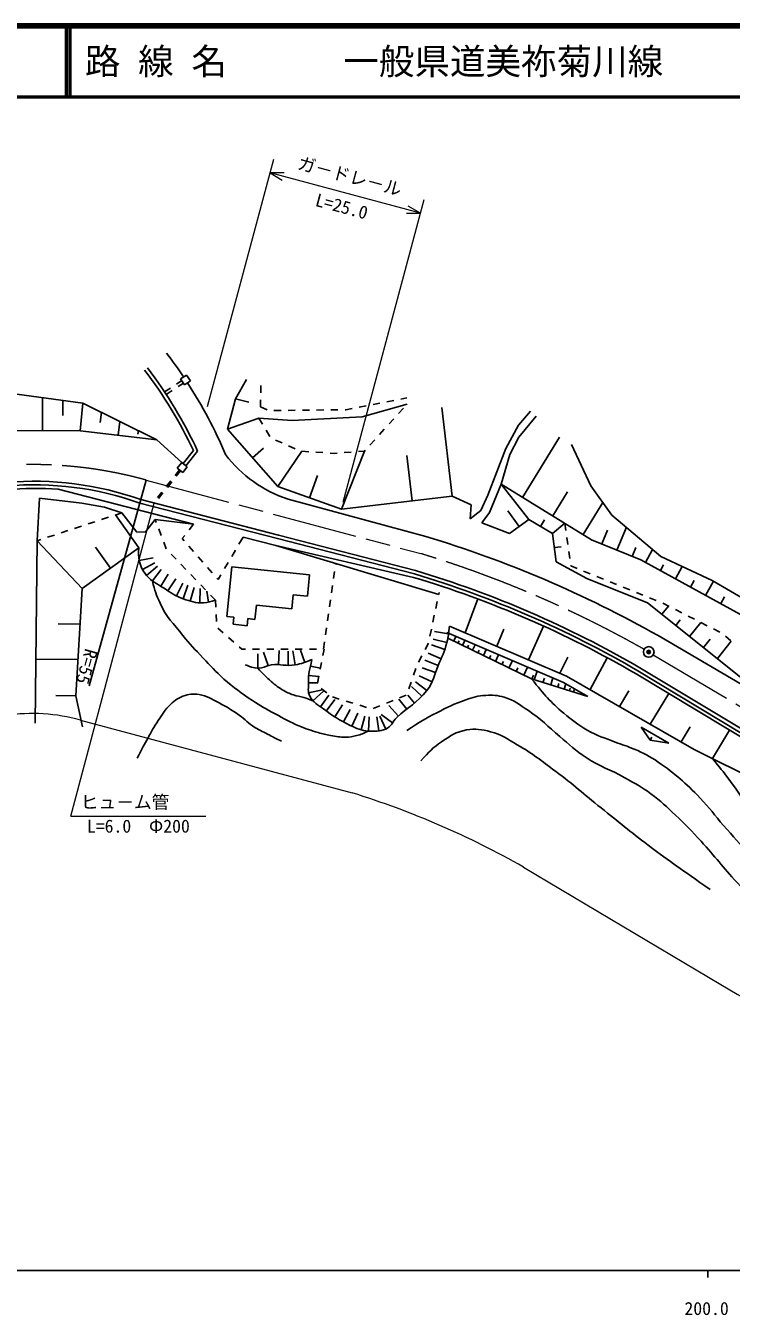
# Model space of a CAD drawing. Units: millimetres, scale not verified. Extents: x 40000 to 680000, y 20000 to 380000.
# Drawn here: x 172067 to 271308, y 198715 to 380000 of the extents above; entities that cross this region are included whole.
import ezdxf
from ezdxf.enums import TextEntityAlignment as Align

# ---------------------------------------------------------------- set-up
doc = ezdxf.new("R2010")
doc.units = ezdxf.units.MM
doc.header["$LTSCALE"] = 1000
doc.header["$PDMODE"] = 32
doc.header["$PDSIZE"] = 500
doc.linetypes.add('CHAIN', pattern=[18.5, 12, -1.5, 3.5, -1.5])
for name, color, linetype, lineweight in [('M-BGD', 7, 'Continuous', 25), ('M-BMK', 2, 'CHAIN', 13), ('M-BMK-SRVR', 3, 'Continuous', 25), ('M-STR-HTXT', 7, 'Continuous', 13), ('M-TTL', 2, 'Continuous', 140), ('M-TTL-BAND', 7, 'Continuous', 25), ('M-TTL-LINE', 7, 'Continuous', 50)]:
    doc.layers.add(name, color=color, linetype=linetype, lineweight=lineweight)
doc.layers.add('M-TTL-TXT', color=7, linetype='Continuous')
doc.styles.add('@ＭＳ ゴシック', font='')
doc.styles.add('ＭＳ ゴシック', font='')
doc.styles.get('@ＭＳ ゴシック').set_extended_font_data('@MS Gothic')
doc.styles.get('ＭＳ ゴシック').set_extended_font_data('MS Gothic')

msp = doc.modelspace()

# ---------------------------------------------------------------- linework, layer by layer
at = {"layer": 'M-BGD'}
for p, q in [((193264, 329614), (194013, 330107)), ((194687, 330902), (193848, 330358)), ((193848, 330358), (194399, 329523)), ((195238, 330067), (194399, 329523)), ((194687, 330902), (195238, 330067)), ((201549, 327560), (203095, 330279)), ((180107, 326953), (168724, 328487)), ((191595, 328513), (192429, 329063)), ((191815, 328179), (192650, 328729)), ((193485, 329280), (194233, 329773)), ((205122, 328408), (205139, 329408)), ((174407, 323070), (174415, 327720)), ((177257, 325201), (177261, 327336)), ((180107, 326953), (179703, 323061)), ((190503, 321785), (180107, 326953)), ((200429, 323294), (201549, 327560)), ((201549, 327560), (203429, 327066)), ((205087, 326408), (205104, 327408)), ((205087, 326408), (206011, 326024)), ((218951, 326383), (219933, 326573)), ((219409, 325000), (225700, 326813)), ((220915, 326763), (221897, 326953)), ((222879, 327143), (223860, 327333)), ((224842, 327523), (225667, 327682)), ((232045, 313858), (230594, 326321)), ((182534, 324204), (182706, 325661)), ((200429, 323294), (204854, 324840)), ((204854, 324840), (209546, 324521)), ((204854, 324840), (205369, 323983)), ((206986, 325911), (207986, 325922)), ((208986, 325933), (209986, 325944)), ((209546, 324521), (219409, 325000)), ((210986, 325956), (211986, 325967)), ((212986, 325978), (213986, 325989)), ((214986, 326001), (215986, 326012)), ((216986, 326023), (217095, 326024)), ((217095, 326024), (217969, 326193)), ((223169, 324023), (223841, 324763)), ((224513, 325504), (225184, 326245)), ((243081, 325800), (241375, 323827)), ((241428, 322175), (243881, 325107)), ((168881, 323080), (179703, 323061)), ((179703, 323061), (190503, 321785)), ((185075, 322426), (185305, 324369)), ((187847, 322591), (187904, 323077)), ((207520, 315244), (200429, 323294)), ((205884, 323126), (206399, 322269)), ((221825, 322542), (222497, 323282)), ((241375, 323827), (239616, 320575)), ((194008, 318604), (190503, 321785)), ((207214, 321751), (208128, 321347)), ((209043, 320943), (209958, 320539)), ((220481, 321060), (221153, 321801)), ((240149, 319722), (241428, 322175)), ((241957, 313695), (247143, 322154)), ((251559, 315303), (248825, 321123)), ((195654, 320271), (194204, 318448)), ((196237, 320202), (194595, 318137)), ((203975, 319269), (205502, 320615)), ((207520, 315244), (210881, 320171)), ((210881, 320171), (211880, 320109)), ((212878, 320047), (213876, 319985)), ((214874, 319923), (215543, 319881)), ((215543, 319881), (215871, 319907)), ((219704, 320205), (216477, 312045)), ((216868, 319984), (217865, 320062)), ((218862, 320139), (219704, 320205)), ((219704, 320205), (219809, 320320)), ((226410, 313201), (225667, 319580)), ((239616, 320575), (237056, 314018)), ((238937, 315546), (240149, 319722)), ((193699, 317572), (193076, 316789)), ((193855, 317448), (193233, 316665)), ((194008, 318604), (193386, 317821)), ((194168, 317199), (193386, 317821)), ((194791, 317981), (194008, 318604)), ((194791, 317981), (194168, 317199)), ((188991, 316133), (180986, 287221)), ((192454, 316007), (191831, 315224)), ((192610, 315882), (191988, 315100)), ((211998, 313644), (213109, 316753)), ((237281, 311579), (238937, 315546)), ((238937, 315546), (251666, 307743)), ((242817, 310576), (238937, 315546)), ((176631, 314832), (195683, 309914)), ((191209, 314441), (190587, 313659)), ((191366, 314317), (190743, 313534)), ((216477, 312045), (207520, 315244)), ((232045, 313858), (216477, 312045)), ((234711, 312631), (232045, 313858)), ((237056, 314018), (236097, 311832)), ((246220, 311081), (248293, 314463)), ((254528, 311201), (251559, 315303)), ((174003, 313575), (173648, 307601)), ((179938, 312875), (174003, 313575)), ((183125, 312331), (179938, 312875)), ((185590, 311520), (183125, 312331)), ((188126, 312897), (207492, 307898)), ((188272, 313376), (207617, 308382)), ((208977, 313453), (228360, 308189)), ((234604, 310659), (234711, 312631)), ((236097, 311832), (234604, 310659)), ((250483, 308468), (253245, 312974)), ((181789, 310272), (180839, 309961)), ((183690, 310896), (182739, 310584)), ((185590, 311520), (184640, 311208)), ((187987, 306581), (184676, 311220)), ((187712, 308810), (185590, 311520)), ((190264, 310577), (188928, 308863)), ((190410, 310188), (190264, 310577)), ((195683, 309914), (190264, 310577)), ((236234, 310140), (237281, 311579)), ((240114, 308614), (236234, 310140)), ((241465, 309595), (239874, 311788)), ((242817, 310576), (240114, 308614)), ((246174, 308614), (242817, 310576)), ((245062, 310520), (244495, 309595)), ((246174, 308614), (247902, 310050)), ((247902, 310050), (248039, 309059)), ((261404, 305381), (254528, 311201)), ((176088, 308402), (175138, 308090)), ((177989, 309025), (177038, 308713)), ((179889, 309649), (178939, 309337)), ((188928, 308863), (187712, 308810)), ((191118, 308318), (190764, 309253)), ((194427, 308357), (194069, 307914)), ((195683, 309914), (195055, 309135)), ((207617, 308382), (226894, 303409)), ((246697, 304647), (246174, 308614)), ((253110, 307151), (253909, 309100)), ((255237, 306280), (256552, 309488)), ((173648, 307601), (173402, 281958)), ((174188, 307778), (173648, 307601)), ((180001, 300880), (173648, 307601)), ((187987, 306581), (180001, 300880)), ((183994, 303730), (181893, 306674)), ((191825, 306447), (191471, 307382)), ((194069, 307914), (194353, 307590)), ((195012, 306838), (195671, 306086)), ((202062, 307119), (202653, 308114)), ((202653, 308114), (207242, 306930)), ((207242, 306930), (230152, 300050)), ((226617, 302448), (207242, 306930)), ((207492, 307898), (226760, 302927)), ((246435, 306631), (247386, 306756)), ((248176, 308069), (248313, 307078)), ((258592, 304905), (251666, 307743)), ((257365, 305408), (257881, 306667)), ((188038, 304810), (190001, 305193)), ((193207, 305003), (192513, 305723)), ((196329, 305334), (196988, 304581)), ((201041, 305400), (201551, 306259)), ((251012, 302293), (246697, 304647)), ((248450, 306088), (248587, 305097)), ((274068, 296447), (258592, 304905)), ((259248, 304547), (260241, 306365)), ((268630, 302021), (261404, 305381)), ((188465, 303548), (190220, 304509)), ((189050, 302736), (190578, 304026)), ((189883, 301956), (191090, 303550)), ((191068, 301201), (192110, 302908)), ((194596, 303564), (193901, 304284)), ((195984, 302125), (195290, 302844)), ((197647, 303829), (198306, 303077)), ((199114, 302155), (199509, 302820)), ((200020, 303680), (200530, 304540)), ((201046, 303916), (200328, 296953)), ((201046, 303916), (211988, 302788)), ((211988, 302788), (211681, 299804)), ((215377, 302279), (215519, 303269)), ((215661, 304259), (215680, 304396)), ((248724, 304107), (248730, 304070)), ((248730, 304070), (249622, 303708)), ((250549, 303333), (251475, 302957)), ((261358, 303394), (261795, 304195)), ((263474, 302237), (264424, 303976)), ((192060, 300567), (193157, 302239)), ((193259, 299841), (194155, 301628)), ((194218, 299445), (194857, 301340)), ((195191, 299119), (195771, 301033)), ((197373, 300685), (196679, 301405)), ((198965, 302325), (199114, 302155)), ((215094, 300299), (215235, 301289)), ((259513, 298893), (251012, 302293)), ((252402, 302582), (253329, 302206)), ((254256, 301830), (255183, 301455)), ((256110, 301079), (257036, 300704)), ((265590, 301081), (266103, 302019)), ((267708, 299923), (268800, 301922)), ((273787, 299013), (268630, 302021)), ((180001, 300880), (179125, 285797)), ((196559, 298874), (196605, 300874)), ((197792, 298975), (197516, 300491)), ((198762, 299246), (198067, 299966)), ((198762, 299246), (198813, 298247)), ((209691, 300009), (209486, 298020)), ((209691, 300009), (211681, 299804)), ((214810, 298319), (214952, 299309)), ((230152, 300050), (230207, 300309)), ((235672, 299413), (233902, 294660)), ((257963, 300328), (258890, 299953)), ((259817, 299577), (260744, 299202)), ((269828, 298765), (270358, 299734)), ((204512, 298532), (204307, 296543)), ((204512, 298532), (209486, 298020)), ((214526, 296339), (214668, 297329)), ((229739, 298093), (229946, 299072)), ((277165, 284778), (259513, 298893)), ((261545, 297268), (262461, 298414)), ((261667, 298818), (262558, 298365)), ((263450, 297912), (264341, 297459)), ((176624, 295918), (179711, 295889)), ((198865, 297249), (198916, 296250)), ((200328, 296953), (201323, 296850)), ((201323, 296850), (201221, 295855)), ((201221, 295855), (203210, 295650)), ((203313, 296645), (203210, 295650)), ((203313, 296645), (204307, 296543)), ((229327, 296136), (229533, 297115)), ((248149, 288584), (231678, 295608)), ((242785, 290871), (244916, 295602)), ((263497, 295707), (264120, 296486)), ((265233, 297006), (266124, 296553)), ((265450, 294146), (267014, 296102)), ((267016, 296100), (267907, 295647)), ((199077, 295304), (199828, 294644)), ((200580, 293984), (201331, 293325)), ((214243, 294360), (214385, 295350)), ((228914, 294179), (229121, 295158)), ((231302, 293305), (229361, 293785)), ((231552, 294535), (229575, 294835)), ((247702, 287688), (231286, 294688)), ((243210, 288165), (231520, 293858)), ((232255, 293500), (232553, 294111)), ((239333, 295177), (238340, 292767)), ((261021, 294270), (275722, 285642)), ((267403, 292585), (268346, 293765)), ((268799, 295195), (269691, 294742)), ((270523, 294205), (271245, 293514)), ((202083, 292665), (202455, 292338)), ((202455, 292338), (202959, 292339)), ((203959, 292343), (204959, 292347)), ((206143, 290038), (205529, 291942)), ((205959, 292350), (206959, 292354)), ((207606, 290178), (207708, 292175)), ((207959, 292358), (208959, 292361)), ((208958, 290073), (208991, 292073)), ((209962, 290155), (209624, 292127)), ((209959, 292365), (210959, 292369)), ((211315, 290505), (210714, 292215)), ((211959, 292372), (212959, 292376)), ((214050, 292380), (213879, 291488)), ((213959, 292380), (214101, 293370)), ((213959, 292380), (214050, 292380)), ((228238, 292317), (228700, 293204)), ((231012, 292303), (229122, 292956)), ((232866, 293202), (233015, 293508)), ((233510, 292889), (233839, 293565)), ((234186, 292559), (234351, 292898)), ((234899, 292212), (235263, 292962)), ((235648, 291847), (235830, 292222)), ((236436, 291463), (236840, 292293)), ((269355, 291023), (271307, 293464)), ((173488, 290954), (179421, 290897)), ((204701, 289699), (204730, 291699)), ((213691, 290505), (213503, 289523)), ((227314, 290543), (227776, 291430)), ((230080, 290061), (228224, 290805)), ((230488, 291016), (228655, 291816)), ((237266, 291060), (237468, 291474)), ((238139, 290634), (238586, 291553)), ((239057, 290187), (239281, 290646)), ((240023, 289717), (240518, 290733)), ((248323, 291221), (247213, 288983)), ((253873, 291159), (251456, 286682)), ((211871, 288662), (213313, 288530)), ((212102, 289988), (213531, 289670)), ((213315, 288541), (213126, 287559)), ((226600, 288679), (226924, 289625)), ((229241, 287786), (227419, 288611)), ((229720, 289079), (227829, 289731)), ((241040, 289222), (241288, 289730)), ((242110, 288701), (242658, 289826)), ((243235, 288152), (243509, 288715)), ((243607, 288042), (243985, 289263)), ((244828, 287663), (245018, 288274)), ((245927, 287323), (246233, 288311)), ((266114, 278248), (248149, 288584)), ((257934, 288882), (274912, 278659)), ((258188, 289312), (272708, 280570)), ((258443, 289742), (272966, 280998)), ((211843, 287628), (213139, 287623)), ((211863, 286210), (213814, 286650)), ((212448, 285113), (213947, 286436)), ((213620, 286832), (214406, 286213)), ((225950, 286787), (226275, 287733)), ((227779, 285730), (226340, 287120)), ((228482, 286536), (226903, 287764)), ((243210, 288165), (251147, 285706)), ((246914, 287017), (247067, 287511)), ((251147, 285706), (247702, 287688)), ((247802, 286742), (248035, 287496)), ((248555, 286508), (248672, 286885)), ((249139, 286328), (249279, 286780)), ((256905, 286506), (255582, 284307)), ((176282, 285824), (179125, 285797)), ((179125, 285797), (180068, 281420)), ((213529, 284259), (214679, 285895)), ((214341, 283661), (215534, 285266)), ((215217, 285643), (216173, 285349)), ((217129, 285054), (218084, 284759)), ((222802, 284763), (223731, 285135)), ((225658, 283932), (224546, 285342)), ((224659, 285506), (225587, 285877)), ((226735, 284779), (225811, 285903)), ((262512, 286125), (259917, 281814)), ((215545, 282821), (216621, 284507)), ((216759, 282121), (217686, 283894)), ((217932, 281546), (218782, 283356)), ((219040, 284465), (219995, 284170)), ((219260, 281007), (219786, 282936)), ((220279, 280847), (220389, 282844)), ((220945, 284020), (221874, 284392)), ((221740, 280857), (221444, 282835)), ((222700, 281130), (221881, 282955)), ((223647, 281978), (222039, 283167)), ((224497, 282958), (223152, 284438)), ((262548, 279146), (258643, 281393)), ((258643, 281393), (259904, 279557)), ((265524, 281433), (264251, 279320)), ((260144, 279974), (259904, 279557)), ((259904, 279557), (262548, 279146)), ((271079, 280967), (268672, 276969)), ((277270, 272670), (266114, 278248))]:
    msp.add_line(p, q, dxfattribs=at)
for centre, radius, start, end in [((139852, 294154), 65510, 33.83463, 37.4195), ((139852, 294154), 62112, 24.79502, 37.4195), ((139852, 294154), 61612, 25.08122, 37.4195), ((139852, 294154), 65510, 22.96374, 32.95998), ((214579, 330659), 18095, 217.22431, 251.96689), ((173235, 270972), 44991, 70.475, 94.97004), ((173235, 270972), 44491, 70.44668, 94.97955), ((173235, 270972), 43991, 85.57281, 94.98928), ((181857, 153790), 161250, 60.59751, 73.23805), ((185332, 164211), 144770, 59.78407, 73.37147), ((185332, 164211), 145270, 59.78263, 73.37519), ((185332, 164211), 144270, 59.78552, 73.37147)]:
    msp.add_arc(centre, radius, start, end, dxfattribs=at)
for points, knots in [([(198762, 299246), (198061, 299003), (197756, 298948), (197092, 298892), (195949, 298795), (195297, 299085), (194209, 299448), (193077, 299827), (192532, 300269), (191528, 300915), (190518, 301566), (189837, 301829), (189050, 302736), (188459, 303417), (188214, 303926), (188038, 304810), (187903, 305489), (187908, 305821), (187987, 306581)], [0, 0, 0, 0, 1, 1, 1, 2, 2, 2, 3, 3, 3, 4, 4, 4, 5, 5, 5, 6, 6, 6, 6]), ([(189883, 301956), (190235, 300516), (190428, 300006), (190956, 298827), (191844, 296843), (192825, 295992), (194168, 294284), (195185, 292989), (195859, 292349), (196987, 291150), (198111, 289958), (198703, 289247), (199928, 288160), (201396, 286857), (202317, 286238), (203947, 285146), (205149, 284340), (205877, 283973), (207144, 283273), (208421, 282568), (209129, 282144), (210477, 281584), (211524, 281148), (212128, 280942), (213217, 280625), (213886, 280430), (214268, 280342), (214952, 280214), (215764, 280063), (216228, 279980), (217053, 279986), (217666, 279989), (218010, 280067), (218606, 280214), (219284, 280381), (219536, 280506), (220279, 280847)], [0, 0, 0, 0, 1, 1, 1, 2, 2, 2, 3, 3, 3, 4, 4, 4, 5, 5, 5, 6, 6, 6, 7, 7, 7, 8, 8, 8, 9, 9, 9, 10, 10, 10, 11, 11, 11, 12, 12, 12, 12]), ([(231678, 295608), (231573, 294542), (231512, 294192), (231302, 293305), (230991, 291987), (230589, 291316), (230080, 290061), (229511, 288661), (229419, 287723), (228482, 286536), (227105, 284791), (225860, 284263), (224251, 282729), (223622, 282128), (223504, 281464), (222700, 281130), (221813, 280762), (221215, 280792), (220256, 280848), (219218, 280910), (218657, 281203), (217718, 281647), (216160, 282383), (215325, 282904), (213957, 283951), (213142, 284574), (212485, 284817), (212030, 285737), (211694, 286415), (211858, 286908), (211842, 287664), (211815, 288944), (211987, 289457), (212312, 290908)], [0, 0, 0, 0, 1, 1, 1, 2, 2, 2, 3, 3, 3, 4, 4, 4, 5, 5, 5, 6, 6, 6, 7, 7, 7, 8, 8, 8, 9, 9, 9, 10, 10, 10, 11, 11, 11, 11]), ([(212312, 290908), (211304, 290472), (210908, 290339), (209962, 290155), (208682, 289908), (207920, 290303), (206624, 290155), (206053, 290090), (205784, 289809), (205214, 289732), (204308, 289610), (203855, 289834), (202911, 290155)], [0, 0, 0, 0, 1, 1, 1, 2, 2, 2, 3, 3, 3, 4, 4, 4, 4]), ([(204701, 289699), (205447, 288882), (205673, 288631), (206367, 288023), (207028, 287444), (207393, 287099), (208148, 286653), (208739, 286303), (209098, 286146), (209747, 285922), (210286, 285736), (210616, 285723), (211162, 285557), (211670, 285402), (211842, 285339), (212448, 285113)], [0, 0, 0, 0, 1, 1, 1, 2, 2, 2, 3, 3, 3, 4, 4, 4, 5, 5, 5, 5]), ([(310104, 243346), (307917, 243685), (307254, 243786), (305471, 244258), (303710, 244724), (302757, 245104), (301048, 245732), (298854, 246539), (297609, 246966), (295502, 247979), (293111, 249128), (291903, 250023), (289605, 251349), (287434, 252602), (286154, 253201), (284059, 254578), (281896, 255999), (280666, 256797), (278724, 258509), (276688, 260305), (275733, 261509), (273880, 263494), (272422, 265055), (271635, 265957), (270229, 267565), (268924, 269059), (268310, 270001), (266930, 271426), (264820, 273606), (263527, 274753), (261033, 276481), (259803, 277333), (259030, 277695), (257663, 278306), (256650, 278759), (256026, 278875), (254996, 279289), (253445, 279911), (252494, 280110), (251064, 280974), (249703, 281796), (248995, 282352), (247765, 283361), (245766, 285001), (245174, 285831), (243210, 288165)], [0, 0, 0, 0, 1, 1, 1, 2, 2, 2, 3, 3, 3, 4, 4, 4, 5, 5, 5, 6, 6, 6, 7, 7, 7, 8, 8, 8, 9, 9, 9, 10, 10, 10, 11, 11, 11, 12, 12, 12, 13, 13, 13, 14, 14, 14, 15, 15, 15, 15]), ([(187745, 277051), (188372, 278266), (188538, 278589), (189076, 279558), (189609, 280516), (189883, 281070), (190486, 281986), (191113, 282936), (191402, 283534), (192209, 284336), (192878, 285000), (193284, 285417), (194168, 285746), (195004, 286057), (195556, 286109), (196439, 285981), (197620, 285810), (198195, 285345), (199259, 284806), (200410, 284222), (201018, 283818), (202079, 283083), (202974, 282462), (203349, 281938), (204272, 281359), (205061, 280865), (205562, 280693), (206387, 280263), (207030, 279927), (207232, 279822), (208032, 279401)], [0, 0, 0, 0, 1, 1, 1, 2, 2, 2, 3, 3, 3, 4, 4, 4, 5, 5, 5, 6, 6, 6, 7, 7, 7, 8, 8, 8, 9, 9, 9, 10, 10, 10, 10]), ([(225657, 280916), (227598, 282163), (228172, 282543), (229879, 283413), (231434, 284206), (232310, 284668), (233964, 285229), (235032, 285590), (235654, 285797), (236779, 285864), (237793, 285925), (238391, 285880), (239366, 285592), (240819, 285162), (241511, 284573), (242771, 283731), (244624, 282491), (245447, 281509), (247174, 280099), (248619, 278919), (249349, 278147), (250896, 277103), (252881, 275764), (254263, 275476), (256343, 274289), (257809, 273452), (258666, 273026), (260020, 272019), (261452, 270954), (262165, 270241), (263470, 269023), (264937, 267654), (265697, 266822), (267056, 265346), (269099, 263128), (270086, 261744), (272140, 259536), (273609, 257957), (274544, 257182), (276089, 255677), (278264, 253561), (279343, 252220), (281673, 250276), (282968, 249195), (283790, 248699), (285259, 247870), (287124, 246816), (288256, 246376), (290252, 245600), (292919, 244563), (293966, 244358), (297288, 243557)], [0, 0, 0, 0, 1, 1, 1, 2, 2, 2, 3, 3, 3, 4, 4, 4, 5, 5, 5, 6, 6, 6, 7, 7, 7, 8, 8, 8, 9, 9, 9, 10, 10, 10, 11, 11, 11, 12, 12, 12, 13, 13, 13, 14, 14, 14, 15, 15, 15, 16, 16, 16, 17, 17, 17, 17]), ([(227661, 276677), (228843, 277981), (229290, 278479), (230568, 279335), (231823, 280175), (232570, 280740), (234057, 280997), (235372, 281224), (236170, 281074), (237463, 280748), (239039, 280350), (239791, 279728), (241201, 278920), (243427, 277645), (244538, 276707), (246601, 275182), (249180, 273275), (250486, 272028), (252997, 270032), (255583, 267976), (257008, 266793), (259642, 264798), (262980, 262271), (264130, 261498), (268364, 258568)], [0, 0, 0, 0, 1, 1, 1, 2, 2, 2, 3, 3, 3, 4, 4, 4, 5, 5, 5, 6, 6, 6, 7, 7, 7, 8, 8, 8, 8]), ([(268672, 276969), (269796, 275615), (270093, 275235), (270967, 274094), (272373, 272258), (272999, 271112), (274371, 269250), (275449, 267788), (275995, 266912), (277250, 265600), (278701, 264082), (279675, 263393), (281321, 262089), (283365, 260472), (284589, 259666), (286762, 258228), (287951, 257442), (288665, 257076), (289921, 256403), (293559, 254453), (295700, 253558), (299469, 251875), (302644, 250457), (304538, 249924), (307682, 248435), (308874, 247871), (309511, 247493), (310666, 246856), (312084, 246072), (312945, 245738), (314281, 244820), (315072, 244276), (315356, 244074), (316247, 243346)], [0, 0, 0, 0, 1, 1, 1, 2, 2, 2, 3, 3, 3, 4, 4, 4, 5, 5, 5, 6, 6, 6, 7, 7, 7, 8, 8, 8, 9, 9, 9, 10, 10, 10, 11, 11, 11, 11])]:
    msp.add_open_spline(points, degree=3, knots=knots, dxfattribs=at)
at = {"layer": 'M-BMK'}
for p, q in [((188991, 316133), (227633, 305797)), ((260348, 291581), (287985, 275154))]:
    msp.add_line(p, q, dxfattribs=at)
for centre, radius, start, end in [((172980, 258309), 60000, 74.52318, 97.68067), ((182101, 156133), 156436, 60.53445, 73.07864)]:
    msp.add_arc(centre, radius, start, end, dxfattribs=at)
at = {"layer": 'M-BMK-SRVR'}
msp.add_circle((259704, 291965), 750, dxfattribs=at)
msp.add_point((259704, 291965), dxfattribs=at)
at = {"layer": 'M-STR-HTXT'}
for p, q in [((197638, 326458), (206941, 361236)), ((227603, 353638), (206424, 359304)), ((208424, 359304), (206424, 359304)), ((206424, 359304), (208157, 358304)), ((216735, 313011), (228120, 355570)), ((225603, 353637), (227603, 353638)), ((227603, 353638), (225871, 354637)), ((178407, 268894), (190112, 312901)), ((179767, 282370), (217978, 272149)), ((178407, 268894), (197407, 268894)), ((242096, 261714), (269832, 245228))]:
    msp.add_line(p, q, dxfattribs=at)
for centre, radius, start, end in [((172980, 258309), 25000, 74.24812, 98.62202), ((182101, 156133), 121436, 60.39309, 72.816), ((319679, 326100), 95000, 238.35144, 289.02401)]:
    msp.add_arc(centre, radius, start, end, dxfattribs=at)
at = {"layer": 'M-TTL'}
msp.add_line((680000, 380000), (40000, 380000), dxfattribs=at)
at = {"layer": 'M-TTL-BAND'}
for p, q in [((40000, 205000), (579000, 205000)), ((268000, 205000), (268000, 204000))]:
    msp.add_line(p, q, dxfattribs=at)
at = {"layer": 'M-TTL-LINE'}
for p, q in [((177750, 380000), (177750, 370000)), ((178250, 380000), (178250, 370000)), ((40000, 370000), (680000, 370000))]:
    msp.add_line(p, q, dxfattribs=at)

# ---------------------------------------------------------------- texts
at = {"layer": 'M-BGD', "style": 'ＭＳ ゴシック'}
msp.add_text('R=55', height=1833, rotation=254.523, dxfattribs=at).set_placement((179911, 292707), align=Align.BOTTOM_LEFT)
at = {"layer": 'M-STR-HTXT', "style": 'ＭＳ ゴシック'}
msp.add_text('ガ－ドレ－ル', height=1833, rotation=345.024, dxfattribs=at).set_placement((217272, 357437), align=Align.BOTTOM_CENTER)
at = {"layer": 'M-STR-HTXT', "style": '@ＭＳ ゴシック'}
msp.add_text('L=25.0', height=1833, rotation=345.024, dxfattribs=at).set_placement((216755, 355505), align=Align.TOP_CENTER)
at = {"layer": 'M-STR-HTXT', "style": 'ＭＳ ゴシック'}
msp.add_text('ヒュ－ム管', height=1833, dxfattribs=at).set_placement((179782, 269394), align=Align.BOTTOM_LEFT)
msp.add_text('L=6.0\u3000Φ200', height=1833, dxfattribs=at).set_placement((187907, 268394), align=Align.TOP_CENTER)
at = {"layer": 'M-TTL-BAND', "style": 'ＭＳ ゴシック'}
msp.add_text('200.0', height=1833, dxfattribs=at).set_placement((267844, 198195), align=Align.BOTTOM_CENTER)
at = {"layer": 'M-TTL-TXT', "style": 'ＭＳ ゴシック'}
for s, p in [('路 線 名', (180380, 375000)), ('一般県道美祢菊川線', (216734, 375000))]:
    msp.add_text(s, height=3666, dxfattribs=at).set_placement(p, align=Align.MIDDLE_LEFT)

doc.saveas('drawing.dxf')
